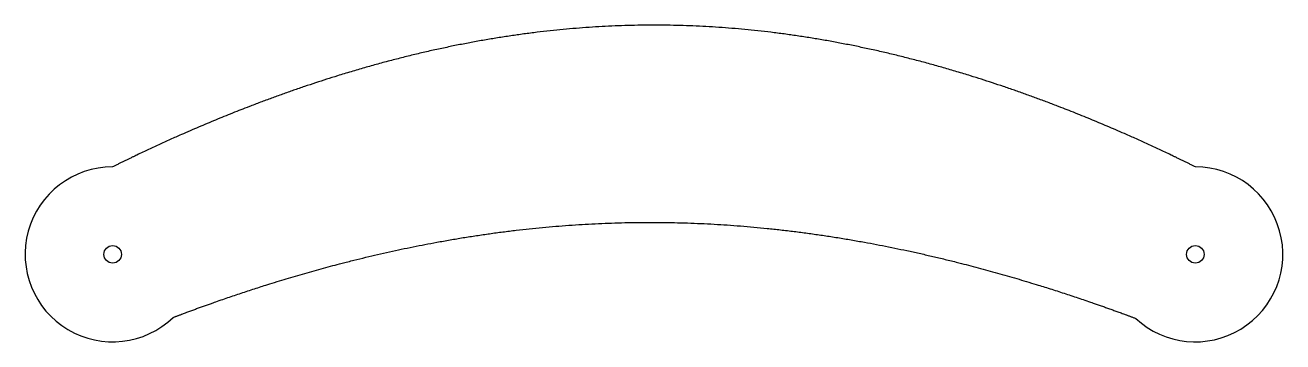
# Model space of a CAD drawing. Header units: millimetres. Extents: x 5016 to 5663, y 197 to 360.
import ezdxf

# ---------------------------------------------------------------- set-up
doc = ezdxf.new("R2010")
doc.units = ezdxf.units.MM
doc.layers.get('0').update_dxf_attribs({"linetype": 'CONTINUOUS'})

msp = doc.modelspace()

# ---------------------------------------------------------------- linework, layer by layer
for centre in [(5061.39, 242.42), (5618.49, 242.42)]:
    msp.add_circle(centre, 4.5)
for centre, start, end in [((5061.39, 242.42), 90, -46.11126), ((5618.49, 242.42), -132.93898, 90)]:
    msp.add_arc(centre, 45, start, end)
msp.add_open_spline([(5618.49, 287.42), (5607.35, 292.94), (5585.06, 303.52), (5551.64, 317.93), (5507.07, 334.2), (5451.36, 349.29), (5395.65, 358.68), (5339.94, 361.9), (5284.23, 358.68), (5228.52, 349.29), (5172.81, 334.2), (5128.24, 317.93), (5094.81, 303.52), (5072.53, 292.94), (5061.39, 287.42)], degree=5)
msp.add_open_spline([(5092.59, 209.99), (5097.36, 211.81), (5113.17, 217.71), (5140.01, 227), (5177.95, 238.36), (5227.02, 249.65), (5282.5, 257.54), (5338.14, 260.22), (5393.93, 257.48), (5449.86, 249.55), (5499.84, 238.2), (5538.67, 226.77), (5566.3, 217.39), (5582.7, 211.39), (5587.83, 209.47)], degree=5, knots=[-0.9433543, -0.9433543, -0.9433543, -0.9433543, -0.9433543, -0.9433543, -0.9, -0.8, -0.7, -0.6, -0.5, -0.4, -0.3, -0.2, -0.1, -0.0544049, -0.0544049, -0.0544049, -0.0544049, -0.0544049, -0.0544049])

doc.saveas('drawing.dxf')
